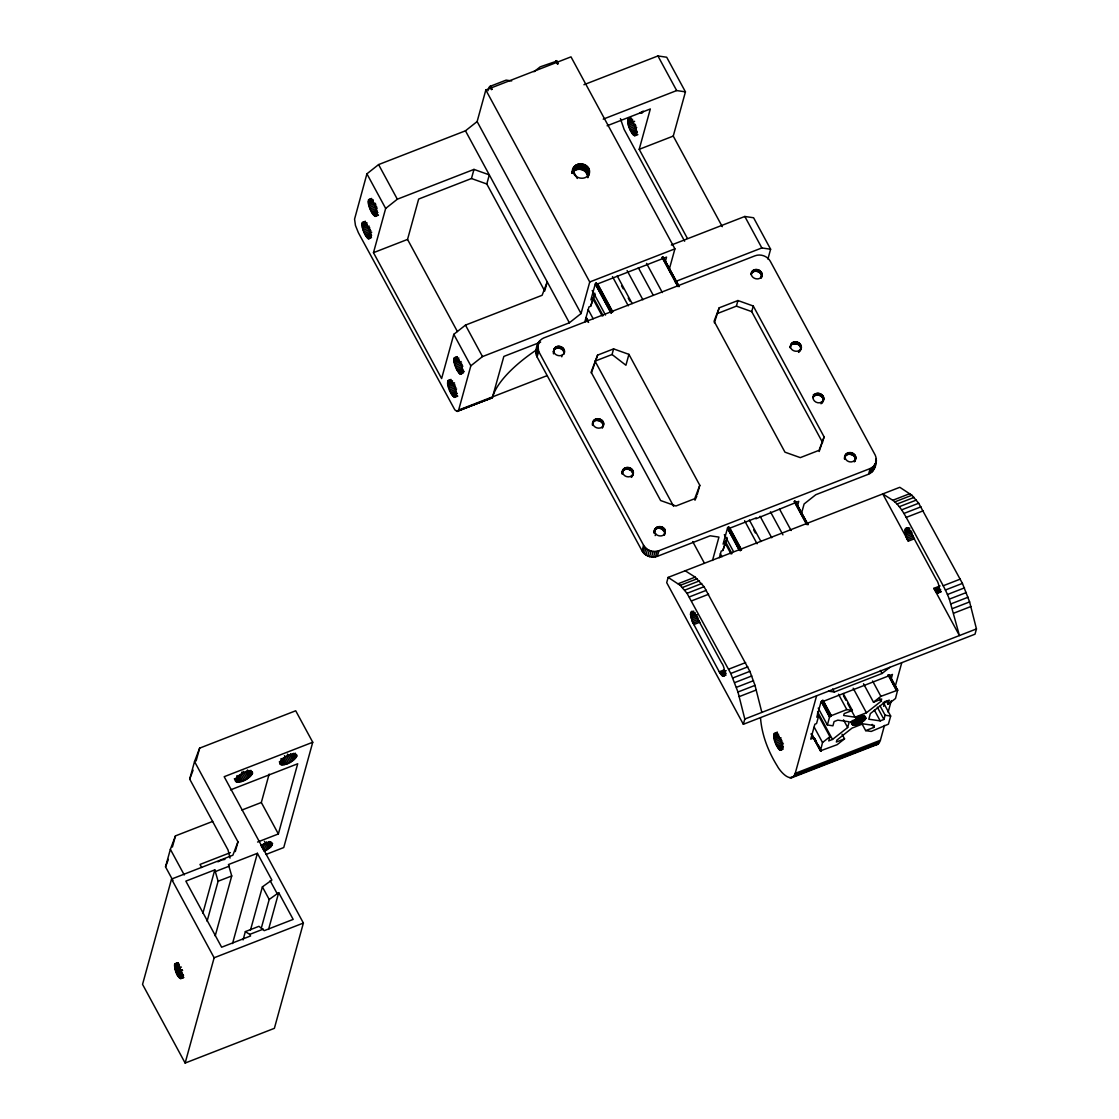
<?xml version="1.0" encoding="UTF-8"?>
<svg xmlns="http://www.w3.org/2000/svg" width="1119" height="1119" viewBox="0 0 1119 1119"><rect width="100%" height="100%" fill="white"/><g stroke="black" fill="none" stroke-linecap="round" stroke-linejoin="round"><path stroke-width="1.5" d="M362.024 224.499C364.304 215.897 371.522 232.332 370.851 236.291C368.571 244.893 361.353 228.472 362.024 224.499L366.892 222.611M368.305 201.7C370.585 193.083 377.802 209.519 377.145 213.477C374.865 222.08 367.633 205.658 368.305 201.7L373.173 199.797M447.628 382.656C449.908 374.054 457.125 390.489 456.454 394.447C454.174 403.05 446.957 386.628 447.628 382.656L452.496 380.768M453.908 359.842C456.188 351.24 463.406 367.675 462.734 371.634C460.468 380.236 453.237 363.815 453.908 359.842L458.776 357.954M627.745 121.16C630.025 112.557 637.243 128.993 636.571 132.951C634.291 141.553 627.074 125.132 627.745 121.16L632.613 119.271M690.493 614.317L691.822 611.212L695.361 614.527L721.671 663.035C725.434 667.204 726.777 684.143 719.251 671.806L692.311 621.646L690.493 614.317L695.137 612.513M773.788 735.994C776.054 727.392 783.286 743.827 782.615 747.786C780.335 756.388 773.117 739.967 773.788 735.994L778.6 734.12M914.517 538.729L908.32 541.134C904.544 536.966 903.215 520.027 910.74 532.364L936.281 579.572C940.058 583.74 941.387 600.679 933.875 588.342L940.058 585.936M252.474 773.327L252.376 772.026C246.502 769.648 236.543 774.949 235.549 781.244C241.508 783.72 249.369 778.544 252.474 773.327L250.852 770.334M296.759 756.108L296.661 754.807C290.786 752.43 280.827 757.717 279.834 764.025C285.807 766.501 293.654 761.326 296.759 756.108L295.136 753.101M556.996 61.027L540.183 66.86L534.029 71.742M174.676 964.298L177.795 963.081L174.676 964.298C174.214 968.578 177.25 979.838 182.005 977.824C182.453 973.544 179.418 962.284 174.676 964.298L177.753 963.263M642.852 111.229L642.026 113.145L640.25 112.669L643.495 111.396M712.495 560.479L718.944 537.092L710.173 535.791L657.371 556.325C651.817 558.465 644.922 556.115 642.04 550.87L537.106 356.989C534.322 350.499 536.994 340.889 543.764 337.952L754.975 255.817C760.514 253.663 767.424 256.027 770.306 261.273L875.24 455.153C878.009 461.643 875.338 471.253 868.582 474.19L815.779 494.724L804.113 503.97L801.805 512.32M537.749 344.372L538.645 351.366L643.579 545.247C646.46 550.492 653.37 552.856 658.909 550.716L870.12 468.567L873.31 466.651L876.135 462.161M564.41 351.632C563.766 358.402 552.226 356.08 553.905 349.632C556.073 342.75 567.669 347.729 563.794 354.205C565.459 347.757 553.933 345.435 553.276 352.191L554.199 348.862M593.378 421.248L592.469 424.591C591.811 415.107 607.253 418.548 602.973 426.591L603.589 424.031M593.084 422.017C591.531 428.004 601.756 430.801 603.449 424.842M622.723 470.693L622.136 474.092C620.499 463.644 637.858 467.099 632.319 476.037L633.228 472.694M632.613 475.267C634.165 469.281 623.94 466.483 622.234 472.442M654.643 531.511L654.153 533.259C652.489 525.426 665.329 524.14 665.259 531.861C664.602 538.631 653.076 536.309 654.755 529.86M761.382 277.358C762.92 271.371 752.695 268.588 751.003 274.547C751.506 265.245 766.333 270.518 761.088 278.141L761.997 274.798M801.176 347.184C800.533 353.94 788.993 351.632 790.671 345.17C793.105 337.896 805.148 343.925 800.267 350.527C803.316 343.883 790.769 340.47 790.042 347.743L790.965 344.4M823.038 401.203C824.465 395.636 815.471 392.545 812.967 397.609C814.156 389.076 827.878 394.895 822.745 401.973L823.668 398.63M845.181 455.797L844.579 459.196C843.111 448.076 861.238 453.013 854.329 461.853L855.559 458.622M855.07 460.371C856.622 454.384 846.398 451.6 844.691 457.545M874.582 467.77L874.82 464.245M572.285 173.417C570.634 158.618 595.21 162.926 588.384 176.061M586.384 172.788L587.797 167.011L585.461 171.753L587.097 173.935L587.839 177.711L589.07 169.361L587.097 173.935L586.384 172.788L588.552 168.144L587.097 173.935M572.382 172.158L573.264 168.815L572.508 171.529M572.257 173.081L574.383 166.549L572.97 172.018L575.278 165.598L573.879 171.081L576.341 164.815L574.97 170.326L577.558 164.213L576.215 169.766L578.887 163.822L577.558 169.403L580.285 163.654L578.957 169.263L581.712 163.696L580.383 169.347L583.125 163.975L581.796 169.654L584.482 164.451L583.139 170.158L585.741 165.136L584.37 170.871L586.86 165.99L585.461 171.753C581.852 168.172 574.83 168.396 572.257 173.081L573.711 167.64L572.257 172.592M172.913 880.471L165.528 866.847L170.368 849.293L175.473 835.879L212.736 821.388M230.066 858.091L228.024 849.922L189.698 779.104L194.538 761.549L199.644 748.135L295.71 710.775L312.747 742.247L283.75 847.545L266.028 854.426M172.396 847.041L175.473 835.879M196.133 760.892L199.644 748.135M194.538 761.549L237.969 841.81L232.864 855.224L171.543 879.072L142.547 984.37L185.139 1063.05L274.379 1028.333L303.389 923.049L224.178 776.698L312.747 742.247M485.828 89.982L477.128 121.565L465.462 130.811L378.586 164.591L366.92 173.823L354.569 219.114L355.45 225.451L358.402 232.752L454.846 409.876L457.251 411.414L458.65 410.044L470.833 365.815L482.499 356.583L569.375 322.79L581.041 313.558L589.741 281.974L485.828 89.982L570.998 56.859L674.911 248.852L669.414 268.798M373.48 252.67L385.663 208.456L397.329 199.21L473.98 169.403L489.311 174.872L486.793 183.992L544.715 291.01L547.233 281.876L542.114 295.29L465.476 325.111L453.796 334.343L441.613 378.572L373.48 252.67L407.54 239.424L418.66 199.056L471.463 178.522L486.793 183.992M202.847 913.328L214.806 869.869L185.852 881.129L221.632 947.22L250.586 935.96L249.733 934.393L245.355 931.609L243.061 939.932M207.085 921.217L218.107 881.24L214.806 869.869M235.284 851.587L237.969 841.81M215.212 935.904L231.731 875.953L228.444 864.567L257.398 853.307L271.875 880.066L262.392 886.877L250.46 930.183M185.139 1063.05L214.135 957.766L171.543 879.072M257.566 842.048L278.365 833.963L261.328 802.491L269.147 774.082M232.528 943.555L257.398 853.307M278.365 833.963L297.696 763.773L230.528 789.888M487.982 90.723L488.933 87.38L490.612 86.149L506.124 80.12L511.677 80.932M261.398 927.791L269.203 899.466L278.687 892.654L293.164 919.398L264.21 930.658L258.979 926.308L245.355 931.609M471.463 178.522L473.98 169.403M268.56 929.413L278.687 892.654M457.251 411.414L492.388 397.567L503.844 356.429L540.617 342.134M535.917 351.73L538.379 342.722M535.973 353.52L537.512 347.897M538.169 345.421L539.33 341.211M536.365 355.282L537.917 349.674M586.999 173.753L588.552 168.144M537.106 356.989L538.645 351.366M553.793 351.282L553.499 353.856L553.975 352.107M554.157 349.911L554.632 348.149M554.73 349.282L555.22 347.533M555.43 348.778L555.905 347.016M556.227 348.387L556.702 346.638M557.08 348.135L557.57 346.372M557.989 348.023L558.479 346.261M558.927 348.051L559.402 346.303M559.85 348.233L560.325 346.47M560.731 348.541L561.206 346.792M561.542 348.988L562.032 347.226M562.27 349.548L562.759 347.785M562.885 350.205L563.375 348.443M561.78 356.807L562.27 355.059M563.375 350.946L563.864 349.184M563.71 351.73L564.2 349.981M563.906 352.555L564.382 350.807M588.076 320.538L584.859 321.782L588.972 306.872L590.678 306.214L594.874 293.22M594.846 294.451L590.678 306.214M687.388 238.375L639.201 149.331L650.321 108.977L607.113 125.776M591.35 373.103L597.602 355.115L613.59 348.89L628.92 354.359L699.795 485.296L697.221 494.612M592.483 425.416L592.972 423.667M592.594 423.779L593.825 420.534M596.063 360.724L612.051 354.513L613.59 348.89M593.336 422.297L594.399 419.919M593.909 421.681L595.098 419.415M722.287 226.667L673.26 136.084L685.443 91.856L666.7 57.237L657.93 55.95L583.936 84.722M594.609 421.164L595.881 419.024M595.406 420.772L596.749 418.772M596.259 420.52L597.658 418.66M597.182 420.408L598.106 420.436L598.595 418.688M598.106 420.436L599.029 420.618L599.504 418.856M603.113 425.779L602.554 423.332L599.91 420.926L600.385 419.177M600.721 421.373L601.211 419.625M601.449 421.933L601.938 420.184M602.064 422.59L602.554 420.842M602.554 423.332L603.043 421.569M602.903 424.129L603.379 422.367M602.721 426.325L602.232 428.073L602.679 427.374M603.085 424.954L603.561 423.192M628.92 354.359L625.927 365.242L612.051 354.513M665.176 262.084L666.546 257.118L595.014 284.939L590.902 299.85L592.608 299.193M622.108 473.253L623.017 469.91M622.975 470.959L623.465 469.211M623.549 470.344L624.038 468.595M624.248 469.84L624.738 468.078M625.045 469.448L625.521 467.686M625.913 469.197L626.388 467.434M626.822 469.085L627.297 467.322M627.745 469.113L628.235 467.35M628.668 469.281L629.144 467.532M629.549 469.602L630.025 467.84M630.361 470.05L630.85 468.288M631.088 470.609L631.578 468.847M631.703 471.267L632.193 469.504M632.193 471.994L632.683 470.246M633.102 473.505L631.298 477.365L631.871 476.736M632.543 472.791L633.018 471.043M632.725 473.617L633.214 471.868M642.04 550.87L643.579 545.247M643.075 552.436L644.628 546.827M644.404 553.849L645.943 548.24M645.957 555.052L647.509 549.443M647.719 556.003L649.258 550.394M654.125 532.42L655.049 529.091M654.265 531.609L655.482 528.378M655.007 530.14L656.07 527.762M655.58 529.511L656.755 527.245M656.28 529.007L657.552 526.867M655.174 535.609L655.65 533.861M649.607 556.675L651.146 551.066M657.063 528.616L658.42 526.601M714.37 322.776L719.195 307.823L737.939 300.535L753.269 306.005L824.13 436.928L819.178 451.489M657.93 528.364L659.329 526.489M651.58 557.052L653.118 551.443M658.839 528.252L659.776 528.28L660.252 526.531M659.776 528.28L660.686 528.462L661.175 526.699M653.566 557.122L655.105 551.499M665.259 531.861L664.35 535.204L664.56 531.959L661.567 528.769L662.056 527.021M662.392 529.217L662.868 527.455M655.51 556.884L657.063 551.261M663.119 529.777L663.595 528.014M663.735 530.434L664.224 528.672M657.371 556.325L658.909 550.716M664.224 531.175L664.7 529.413M664.56 531.959L665.05 530.21M664.756 532.784L665.232 531.035M717.657 313.432L736.386 306.144L737.939 300.535M751.744 273.064L752.22 271.316M668.141 577.39L666.7 582.649L743.352 724.287L975.013 634.193L976.453 628.934L969.614 601.91L962.424 583.391L918.685 503.228L911.887 495.241L899.802 487.297L668.141 577.39L680.24 585.335L687.024 593.322L730.777 673.47L737.967 692.004L744.806 719.027L743.352 724.287M752.318 272.449L752.807 270.686M753.017 271.931L753.493 270.183M753.8 271.539L754.29 269.791M754.668 271.288L755.157 269.539M755.577 271.176L756.066 269.427M756.514 271.204L756.99 269.455M757.423 271.385L757.913 269.623M758.304 271.693L758.794 269.945M759.13 272.141L759.605 270.392M759.857 272.7L760.333 270.952M760.472 273.358L760.962 271.609M760.962 274.099L761.438 272.337M761.298 274.896L761.787 273.134M761.493 275.722L761.969 273.959M822.591 442.551L751.716 311.614L753.269 306.005M767.914 259.062L770.613 249.229L753.591 217.757L744.82 216.471L671.358 245.033M719.335 557.738L721.168 551.107L722.86 550.45L727.042 538.687M722.86 550.45L727.07 537.456M790.923 345.449L791.399 343.701M791.497 344.834L791.986 343.085M792.196 344.33L792.672 342.568M792.979 343.939L793.469 342.176M793.847 343.687L794.336 341.924M794.756 343.561L795.245 341.813M795.693 343.603L796.168 341.841M796.616 343.771L797.092 342.022M797.497 344.092L797.973 342.33M798.309 344.526L798.798 342.778M799.036 345.086L799.525 343.337M799.651 345.757L800.141 343.995M798.546 352.359L799.036 350.611M800.141 346.484L800.617 344.736M799.246 351.842L799.721 350.093M800.477 347.282L800.966 345.519M799.819 351.226L800.309 349.478M800.672 348.107L801.148 346.344M813.401 396.909L813.891 395.147M813.989 396.28L814.464 394.531M814.674 395.776L815.164 394.014M815.471 395.385L815.961 393.636M816.338 395.133L816.814 393.37M817.248 395.021L817.737 393.259M818.171 395.049L818.66 393.301M819.094 395.231L819.584 393.468M819.975 395.539L820.465 393.79M820.8 395.986L821.276 394.224M821.528 396.546L822.003 394.783M822.143 397.203L822.619 395.441M821.038 403.805L823.528 399.455M822.633 397.944L823.108 396.182M821.724 403.302L822.213 401.539M822.969 398.728L823.458 396.979M822.311 402.686L822.787 400.924M823.15 399.553L823.64 397.804M797.371 506.32L798.742 501.354L755.912 518.782L756.164 517.915L727.21 529.175L723.098 544.086L724.804 543.428M844.565 458.37L845.474 455.027M845.432 456.076L845.922 454.314M846.006 455.461L846.496 453.699M846.705 454.943L847.195 453.195M847.503 454.552L847.978 452.803M848.37 454.3L848.845 452.552M849.279 454.188L849.755 452.44M850.202 454.216L850.692 452.468M851.125 454.398L851.601 452.636M852.007 454.706L852.482 452.957M852.818 455.153L853.307 453.405M853.545 455.713L854.035 453.964M854.161 456.37L854.65 454.622M854.65 457.111L855.14 455.349M855 457.909L855.476 456.146M855.182 458.734L855.657 456.972M854.776 461.14L855.685 457.811M868.582 474.19L870.12 468.567M870.274 473.351L871.827 467.742M871.771 472.26L873.31 466.651M873.002 470.931L874.554 465.322M875.59 461.434L876.373 458.622M873.953 469.421L876.415 460.413M760.528 717.978C761.843 735.057 768.263 751.548 777.271 765.997C780.083 771.467 791.315 784.307 795.231 773.369L816.59 695.808M817.457 713.656L829.92 736.68L822.535 742.54L820.437 750.835L837.152 744.681L844.537 738.834L842.048 734.232M829.92 736.68L828.759 740.904L832.508 739.435L847.656 727.532L849.237 721.811L837.837 720.132L834.089 721.587L832.928 725.811L827.375 724.986L829.571 716.999L830.788 715.866L846.817 709.586L852.37 710.411L843.236 693.514M861.504 722.944L865.658 730.623L873.841 727.448L874.373 725.518L862.973 723.839L852.077 728.077L836.9 740.079L836.369 742.009L844.537 738.834M852.37 710.411L844.202 713.586L843.67 715.517L855.07 717.195L866.442 712.775L881.045 701.291L881.674 699.011L873.491 702.186L863.518 683.765M883.66 706.341L885.031 701.361M891.074 679.429L892.43 674.449L820.898 702.27L816.786 717.195L818.493 716.524L816.562 723.545L814.856 724.217L810.743 739.127L814.003 737.869M886.444 701.277L888.108 704.341L889.269 700.13L885.521 701.585L870.358 713.6L868.806 719.209L880.205 720.888L883.954 719.433L885.115 715.223L880.121 706.005M791.455 777.859L877.842 744.275L880.401 740.246L884.486 725.392M888.122 712.188L891.311 700.634M894.948 687.43L901.76 662.686M883.185 702.228L890.668 716.034L888.402 724.175L871.211 731.434L865.658 730.623M572.285 172.788L573.054 170.074C572.424 178.718 586.748 181.656 589.181 173.151L588.286 176.187M189.698 779.104L193.111 770.152M165.528 866.847L168.368 859.392M536.211 349.981L537.791 346.82M597.602 355.115L591.126 372.137L660.616 500.529L675.946 505.998L694.689 498.71L699.795 485.296M719.195 307.823L714.09 321.237L784.965 452.174L800.295 457.629L819.024 450.342L824.13 436.928M751.786 272.015C748.919 278.169 760.039 282.03 761.857 275.61M813.443 395.86C811.275 400.434 817.653 404.672 821.514 402.057M261.007 845.349L264.252 851.335L270.728 846.915L272.56 843.572L271.26 842.243L268 842.341L260.741 845.446M865.882 718.412C865.379 712.257 854.105 719.027 852.146 722.608C852.664 728.777 863.938 721.993 865.882 718.412L864.232 715.349M694.969 500.249L696.801 496.165M854.818 460.091C852.105 463.616 845.628 461.853 845.069 457.447M828.522 691.164L834.368 692.018L882.066 673.47L889.843 667.316M873.491 702.186L880.891 696.34L897.606 690.185L895.508 698.494L888.108 704.341M631.787 475.603C628.766 478.317 623.157 476.414 622.612 472.33M217.897 861.826L220.877 860.427M180.243 969.04L175.613 970.942L180.467 969.614M182.299 969.753L176.117 972.299L182.607 970.509M181.39 967.068L175.193 969.6L180.005 968.271M181.306 971.698L176.676 973.6L181.572 972.243M181.935 972.943L177.306 974.831L182.201 973.432M179.516 966.41L174.872 968.299L179.655 966.956M182.579 974.062L177.949 975.95L182.859 974.495M179.306 965.193L174.648 967.082L179.39 965.711M183.25 975.041L178.62 976.929L183.53 975.404M179.208 964.116L174.536 965.991L179.25 964.564M182.355 976.467L179.264 977.712L182.537 976.649M177.669 963.809L174.55 965.054L177.655 964.06M182.984 977.069L179.893 978.3L183.152 977.181M183.572 977.446L180.481 978.677L183.712 977.502M368.459 199.714L371.704 198.455M368.319 200.595L371.564 199.336M368.431 202.973L373.298 201.07M368.683 204.385L373.55 202.483M369.06 205.896L375.55 203.364M369.55 207.449L376.04 204.931M370.137 209.015L376.627 206.497M603.225 119.146L676.673 90.569L685.443 91.856M370.795 210.54L377.285 208.022M371.522 211.981L376.376 210.078M372.277 213.267L377.145 211.379M373.047 214.4L377.914 212.512M373.802 215.324L377.047 214.065M374.529 216.009L377.774 214.75M375.215 216.429L378.46 215.17M362.178 222.527L365.423 221.268M627.899 119.187L631.144 117.929M362.038 223.408L365.284 222.149M627.759 120.069L631.004 118.81M362.15 225.772L367.018 223.884M627.871 122.433L632.739 120.544M362.402 227.185L367.27 225.297M628.123 123.845L634.613 121.328M362.78 228.696L369.27 226.178M628.5 125.356L633.368 123.468M363.269 230.262L369.76 227.744M628.976 126.923L635.466 124.405M363.843 231.829L370.333 229.311M629.563 128.489L636.054 125.971M364.514 233.353L371.004 230.836M630.235 130.014L636.711 127.496M365.228 234.78L371.718 232.262M630.948 131.441L635.816 129.552M365.997 236.081L370.851 234.193M631.703 132.741L636.571 130.853M366.766 237.214L371.634 235.326M632.473 133.874L637.34 131.986M367.522 238.137L370.767 236.878M633.242 134.798L636.487 133.525M368.249 238.823L371.494 237.55M633.969 135.483L637.215 134.21M634.641 135.903L637.886 134.644M639.201 149.331L673.26 136.084M589.741 281.974L674.911 248.852M454.062 357.87L457.307 356.611M453.922 358.751L457.167 357.493M454.034 361.115L458.902 359.227M454.286 362.528L459.154 360.64M454.664 364.039L461.154 361.521M455.153 365.605L461.643 363.088M674.981 281.722L761.843 247.942L770.613 249.229M455.727 367.172L462.217 364.654M456.398 368.697L462.888 366.179M457.111 370.123L461.979 368.235M457.881 371.424L462.748 369.536M458.65 372.557L463.518 370.669M459.405 373.48L464.273 371.578M460.133 374.166L463.378 372.893M447.782 380.684L451.027 379.425M447.642 381.565L450.887 380.306M447.754 383.929L452.622 382.041M448.006 385.342L454.496 382.824M448.383 386.852L454.873 384.335M448.873 388.419L455.349 385.901M449.446 389.985L455.937 387.468M450.118 391.51L456.608 388.992M450.831 392.937L455.699 391.049M451.586 394.238L456.454 392.349M452.37 395.371L457.223 393.482M453.125 396.294L456.37 395.021M453.852 396.979L457.098 395.706M454.524 397.399L457.769 396.14M458.65 410.044L547.093 375.648M456.524 411.219L491.912 398.028M458.328 410.813L492.388 397.567M678.142 583.754L695.179 577.124L704.061 586.692L749.87 671.344L755.003 685.374L761.843 712.397M908.32 541.134L882.765 493.927L892.766 500.291L909.789 493.661M680.24 585.335L697.263 578.719M892.766 500.291L894.85 501.871L911.887 495.241M682.436 587.489L699.473 580.859M894.85 501.871L897.06 504.012L914.097 497.396M684.716 590.161L701.753 583.531M897.06 504.012L899.34 506.697L916.363 500.067M687.024 593.322L704.061 586.692M899.34 506.697L901.648 509.858L918.685 503.228M689.346 596.917L706.369 590.286M901.648 509.858L903.956 513.439L920.993 506.823M691.598 600.875L708.635 594.245M903.956 513.439L906.222 517.398L923.259 510.782M690.647 612.345L693.752 611.142M905.271 528.881L908.362 527.678M690.507 613.226L693.598 612.023M905.117 529.763L909.761 527.958M905.117 530.854L909.761 529.049M690.619 615.59L695.263 613.785M905.229 532.126L909.873 530.322M690.871 617.003L697.067 614.597M905.481 533.539L911.677 531.133M691.248 618.513L697.445 616.107M905.858 535.05L912.055 532.644M691.738 620.08L697.92 617.674M906.348 536.616L912.544 534.197M692.311 621.646L698.508 619.241M906.936 538.183L913.132 535.763M692.983 623.171L699.165 620.765M907.593 539.694L913.789 537.288M693.696 624.598L699.893 622.192M241.886 810.044L261.328 802.491M230.388 852.622L200.007 864.441L201.658 867.491M719.251 671.806L723.895 670.001M728.595 669.218L745.632 662.588M906.222 517.398L943.219 585.755L960.242 579.124M720.007 673.106L726.203 670.701M934.631 589.643L939.275 587.839M720.776 674.239L725.434 672.435M935.4 590.776L940.044 588.958M215.659 871.449L229.283 866.148M721.545 675.163L726.189 673.344M936.155 591.685L940.813 589.881M722.273 675.848L725.364 674.631M936.897 592.371L939.988 591.168M722.944 676.268L726.049 675.065M937.568 592.804L940.659 591.601M730.777 673.47L747.814 666.854M943.219 585.755L945.401 590.007L962.424 583.391M938.156 592.958L941.261 591.755M732.847 677.96L749.87 671.344M945.401 590.007L947.457 594.497L964.494 587.867M218.107 881.24L231.731 875.953M734.749 682.604L751.786 675.974M933.875 588.342L959.417 635.55L949.36 599.127L966.396 592.51M736.47 687.304L753.507 680.688M951.08 603.84L968.117 597.21M737.967 692.004L755.003 685.374M952.591 608.54L969.614 601.91M739.225 696.619L756.262 689.989M953.85 613.142L970.872 606.526M744.806 719.027L976.453 628.934M249.733 934.393L263.357 929.092M774.208 733.379L777.425 732.134M773.942 734.022L777.145 732.777M773.788 734.903L777.006 733.658M773.9 737.267L778.726 735.393M774.152 738.68L778.978 736.806M214.135 957.766L303.389 923.049M774.53 740.191L780.964 737.701M775.019 741.757L781.454 739.253M775.607 743.324L782.027 740.82M776.264 744.848L782.699 742.345M776.992 746.275L783.412 743.785M777.747 747.576L782.573 745.702M778.516 748.709L783.342 746.835M779.286 749.632L782.489 748.373M780.013 750.303L783.216 749.059M795.231 773.369L880.401 740.246M794.588 775.131L879.744 742.009M790.056 777.873L878.891 743.366M877.842 744.275L875.212 744.75M174.914 963.739L177.963 962.662M222.345 859.924L224.975 859.364M753.311 270.91L759.703 271.623M792.49 343.295L798.882 344.009M555.723 347.743L560.521 348.289M813.373 394.559L821.374 395.469M594.902 420.143L601.309 420.856M846.999 453.922L853.405 454.636M624.542 468.805L630.948 469.518M656.573 527.972L664.574 528.867M885.115 715.223L890.668 716.034M736.386 306.144L751.716 311.614M599.029 420.618L599.91 420.926M660.686 528.462L661.567 528.769M685.178 570.76L695.179 577.124M657.93 55.95L676.673 90.569M744.82 216.471L761.843 247.942M684.646 241.242L624.122 129.412L620.416 118.614M663.343 257.314L679.163 286.59M795.469 501.424L807.974 524.559M889.367 674.925L897.718 690.381L889.004 674.757M663.147 257.188L679.051 286.408M795.105 501.27L807.96 524.699M556.423 60.65L558.087 63.713M662.784 257.16L678.576 286.338M794.91 501.284L807.372 524.307M888.808 674.771L897.116 690.115M556.199 60.678L557.863 63.755M662.56 257.202L678.352 286.366M794.686 501.312L807.149 524.349M888.584 674.799L896.892 690.157M555.947 60.748L557.612 63.811M662.308 257.272L678.1 286.436M794.434 501.382L806.897 524.405M888.332 674.869L896.655 690.227M555.681 60.832L557.346 63.909M662.056 257.356L677.834 286.534M794.168 501.466L806.645 524.503M888.08 674.967L896.389 690.311M880.401 670.407L882.066 673.47M646.544 263.385L662.336 292.563M779.509 509.033L791.133 530.532M872.582 680.981L880.891 696.34M879.38 698.228L881.045 701.291M877.31 707.152L883.954 719.433M638.334 267.707L653.286 295.332M770.459 511.817L782.922 534.84M874.387 710.145L880.205 720.888M573.11 170.801L577.264 178.48M627.116 270.602L642.907 299.766M760.081 516.251L771.718 537.749M853.154 688.199L866.442 712.775M872.177 724.371L873.841 727.448M863.728 716.09L865.393 719.153M862.217 715.335L864.707 719.951M861.35 716.146L863.84 720.748M860.343 716.943L862.833 721.545M858.399 716.174L861.714 722.314M858.021 718.426L860.511 723.028M617.212 275.917L632.165 303.557M749.338 520.027L760.962 541.526M855.937 717.517L859.266 723.657M621.563 285.779L623.227 288.842M628.207 298.06L629.871 301.123M753.688 529.888L755.353 532.952M843.432 695.696L845.922 700.312M847.587 703.375L855.07 717.195M855.517 719.587L858.007 724.203M854.287 720.021L856.776 724.622M853.126 720.328L855.615 724.93M612.485 276.631L628.277 305.809M744.611 520.741L757.073 543.778M838.509 694.242L846.817 709.586M852.077 720.496L854.566 725.098M851.979 722.049L853.643 725.126M851.223 721.937L852.888 725.014M850.65 721.699L852.314 724.762M832.704 688.954L834.368 692.018M843.502 719.867L847.656 727.532M597.812 284.198L612.764 311.837M729.938 528.308L741.575 549.807M823.011 700.27L831.319 715.614M490.346 86.261L492.01 89.324M597.546 284.31L612.499 311.949M728.833 526.895L741.31 549.919M822.745 700.382L831.053 715.74M490.08 86.401L491.745 89.464M596.441 282.911L612.233 312.089M728.567 527.021L741.03 550.058M822.465 700.522L830.788 715.866M489.828 86.541L491.479 89.618M596.189 283.065L611.981 312.243M728.315 527.175L740.778 550.212M822.213 700.676L830.522 716.02M595.951 283.233L611.729 312.397M728.077 527.343L740.54 550.366M821.975 700.83L830.284 716.188M595.728 283.401L611.52 312.565M727.854 527.511L740.316 550.548M821.752 700.998L830.06 716.356M595.546 283.569L611.338 312.747M727.672 527.692L740.135 550.716M821.57 701.179L829.878 716.524M595.406 283.736L611.086 313.068L595.238 284.044M727.518 527.86L739.058 549.513M821.43 701.347L829.627 716.859M727.364 528.168L738.988 549.653M821.262 701.655L829.571 716.999M592.203 290.492L605.491 315.068M724.329 534.616L733.463 551.499M818.227 708.103L827.375 724.986M594.021 298.801L603.169 315.698M725.322 541.386L731.966 553.667M817.555 711.81L832.508 739.435M592.273 297.584L602.232 316.006M724.399 541.708L731.043 553.989M588.202 309.585L593.182 318.789M720.328 553.695L721.993 556.758M814.226 727.182L822.535 742.54M814.744 738.526L816.408 741.589M818.059 744.667L819.723 747.73M814.492 738.596L821.136 750.877M586.58 317.95L588.244 321.027M811.779 734.022L820.912 750.905M586.006 317.572L588.482 322.3M811.289 733.952L820.717 750.919M586.02 317.796L588.51 322.412M811.219 733.868L820.353 750.751M477.128 121.565L581.041 313.558M594.944 360.947L673.652 506.361M692.703 541.568L704.299 562.997M465.462 130.811L569.375 322.79M378.586 164.591L397.329 199.21M465.476 325.111L482.499 356.583M407.54 239.424L457.405 331.546M366.92 173.823L385.663 208.456M453.796 334.343L470.833 365.815M294.801 753.912L296.423 756.92M293.402 753.311L295.836 757.801M292.591 754.248L295.024 758.738M290.744 753.702L293.989 759.703M289.555 754.654L292.8 760.64M287.401 754.066L291.458 761.563M286.786 756.416L290.031 762.403M284.478 755.661L288.534 763.158M283.792 757.801L287.037 763.801M282.338 758.318L285.583 764.305M280.953 758.668L284.198 764.669M280.505 760.374L282.939 764.864M280.226 761.913L281.848 764.906M279.33 761.773L280.953 764.767M250.516 771.145L252.139 774.138M249.117 770.529L251.551 775.019M247.481 769.97L250.726 775.957M246.46 770.921L249.705 776.922M245.271 771.872L248.516 777.873M243.117 771.285L247.173 778.782M241.676 772.138L245.732 779.621M241.005 774.39L244.25 780.377M239.508 775.033L242.753 781.02M238.053 775.537L241.298 781.538M236.668 775.901L239.914 781.887M236.221 777.593L238.655 782.097M270.518 842.103L272.141 845.097M235.941 779.132L237.564 782.125M269.12 841.488L271.553 845.978M235.032 778.992L236.655 781.999M234.361 778.698L235.983 781.705M268.294 842.425L270.728 846.915M266.462 841.88L269.707 847.88M264.448 841.334L268.504 848.831M263.93 843.74L267.175 849.741M262.489 844.593L265.735 850.58M270.169 880.723L276.98 893.312M262.392 886.877L269.203 899.466M170.368 849.293L184.257 874.96M947.457 594.497L949.36 599.127M492.724 396.797A88.303 31.975 -28.4 0 1 536.127 350.135"/></g></svg>
